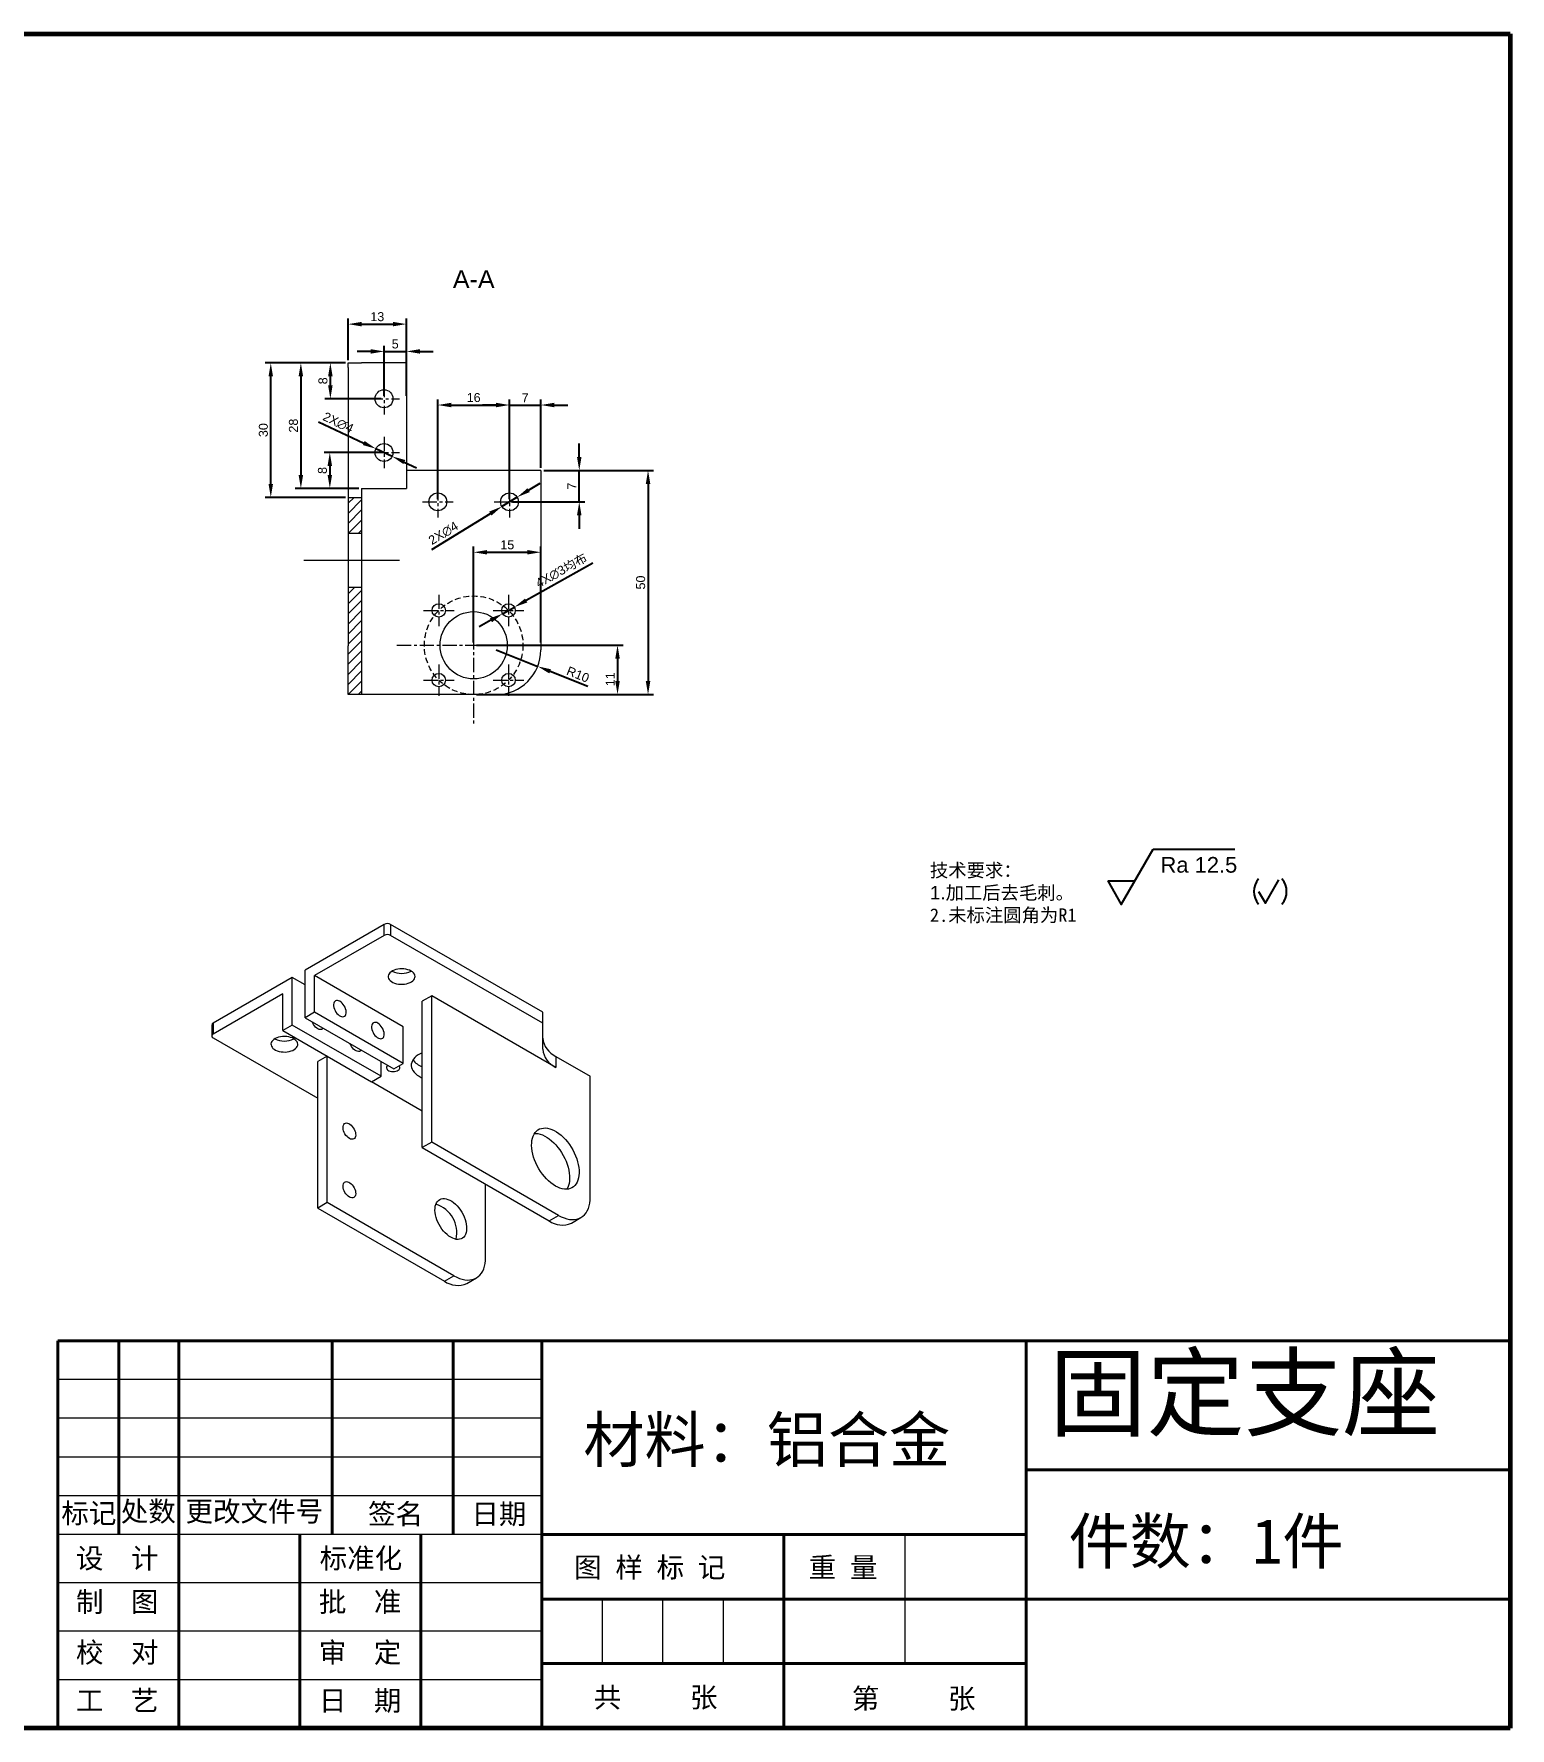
# Model space of a CAD drawing. Header units: millimetres. Extents: x 8228 to 14419, y 2533 to 3289.
# Drawn here: x 11485.3 to 11814.7, y 2700.9 to 3078.9 of the extents above; entities that cross this region are included whole.
import ezdxf

# ---------------------------------------------------------------- set-up
doc = ezdxf.new("R2010")
doc.units = ezdxf.units.MM
doc.linetypes.add('CENTER', pattern=[50.8, 31.75, -6.35, 6.35, -6.35])
doc.linetypes.add('DASHED', pattern=[19.05, 12.7, -6.35])
for name, color, linetype, lineweight in [('AM_5', 3, 'Continuous', 25), ('中心线', 1, 'CENTER', 5), ('标注', 3, 'Continuous', 5), ('粗实线', 7, 'Continuous', 40), ('线框', 7, 'Continuous', 60), ('细实线', 5, 'Continuous', 5), ('虚线', 6, 'DASHED', 5)]:
    doc.layers.add(name, color=color, linetype=linetype, lineweight=lineweight)
doc.styles.get("Standard").update_dxf_attribs({"font": 'arial.ttf'})
doc.styles.add('样式 2', font='arial.ttf', dxfattribs={"height": 2})
doc.dimstyles.new('样式0-2', dxfattribs={"dimtxt": 2, "dimasz": 3, "dimexe": 1.25, "dimexo": 0.625, "dimtad": 1, "dimdsep": 46, "dimtxsty": 'Standard', "dimcen": 2.5, "dimazin": 0, "dimtfac": 1, "dimtmove": 0, "dimatfit": 3, "dimfxl": 1, "dimarcsym": 0})

# ---------------------------------------------------------------- blocks, each defined once
blk = doc.blocks.new('*D104')
at = {"layer": 'Defpoints', "color": 0, "ltscale": 0.1, "transparency": 16777216}
for p in [(11598.42, 2981.48), (11588.42, 2931.48), (11622.33, 2931.48)]:
    blk.add_point(p, dxfattribs=at)
at = {"layer": '标注', "color": 0, "lineweight": -2, "ltscale": 0.1, "transparency": 16777216}
for p, q in [((11599.05, 2981.48), (11623.58, 2981.48)), ((11622.33, 2978.48), (11622.33, 2934.48)), ((11589.05, 2931.48), (11623.58, 2931.48))]:
    blk.add_line(p, q, dxfattribs=at)
at = {"layer": '标注', "color": 0, "ltscale": 0.1, "transparency": 16777216}
for points in [[(11621.83, 2978.48), (11622.83, 2978.48), (11622.33, 2981.48)], [(11621.83, 2934.48), (11622.83, 2934.48), (11622.33, 2931.48)]]:
    blk.add_solid(points, dxfattribs=at)
at = {"layer": '标注', "color": 0, "ltscale": 0.1, "transparency": 16777216, "insert": (11620.69, 2956.48), "char_height": 2, "attachment_point": 5, "rotation": 90}
blk.add_mtext('50', dxfattribs=at)
blk = doc.blocks.new('*D105')
at = {"layer": 'Defpoints', "color": 0, "ltscale": 0.1, "transparency": 16777216}
for p in [(11588.42, 2941.48), (11597.71, 2937.77)]:
    blk.add_point(p, dxfattribs=at)
at = {"layer": '标注', "color": 0, "lineweight": -2, "ltscale": 0.1, "transparency": 16777216}
for p, q in [((11588.42, 2941.48), (11597.71, 2937.77)), ((11608.87, 2933.31), (11600.49, 2936.66))]:
    blk.add_line(p, q, dxfattribs=at)
at = {"layer": '标注', "color": 0, "ltscale": 0.1, "transparency": 16777216}
blk.add_solid([(11600.68, 2937.12), (11600.31, 2936.19), (11597.71, 2937.77)], dxfattribs=at)
at = {"layer": '标注', "color": 0, "ltscale": 0.1, "transparency": 16777216, "insert": (11606.69, 2935.96), "char_height": 2, "attachment_point": 5, "rotation": 338.2387}
blk.add_mtext('R10', dxfattribs=at)
blk = doc.blocks.new('*D106')
at = {"layer": 'Defpoints', "color": 0, "ltscale": 0.1, "transparency": 16777216}
for p in [(11583.42, 2942.48), (11583.42, 2931.48), (11615.52, 2931.48)]:
    blk.add_point(p, dxfattribs=at)
at = {"layer": '标注', "color": 0, "lineweight": -2, "ltscale": 0.1, "transparency": 16777216}
for p, q in [((11584.05, 2942.48), (11616.77, 2942.48)), ((11615.52, 2939.48), (11615.52, 2934.48)), ((11584.05, 2931.48), (11616.77, 2931.48))]:
    blk.add_line(p, q, dxfattribs=at)
at = {"layer": '标注', "color": 0, "ltscale": 0.1, "transparency": 16777216}
for points in [[(11615.02, 2939.48), (11616.02, 2939.48), (11615.52, 2942.48)], [(11615.02, 2934.48), (11616.02, 2934.48), (11615.52, 2931.48)]]:
    blk.add_solid(points, dxfattribs=at)
at = {"layer": '标注', "color": 0, "ltscale": 0.1, "transparency": 16777216, "insert": (11613.89, 2934.9), "char_height": 2, "attachment_point": 5, "rotation": 90}
blk.add_mtext('11', dxfattribs=at)
blk = doc.blocks.new('*D107')
at = {"layer": 'Defpoints', "color": 0, "ltscale": 0.1, "transparency": 16777216}
for p in [(11598.42, 2963.23), (11583.42, 2942.48), (11598.42, 2942.48)]:
    blk.add_point(p, dxfattribs=at)
at = {"layer": '标注', "color": 0, "lineweight": -2, "ltscale": 0.1, "transparency": 16777216}
for p, q in [((11583.42, 2943.1), (11583.42, 2964.48)), ((11598.42, 2943.1), (11598.42, 2964.48)), ((11586.42, 2963.23), (11595.42, 2963.23))]:
    blk.add_line(p, q, dxfattribs=at)
at = {"layer": '标注', "color": 0, "ltscale": 0.1, "transparency": 16777216}
for points in [[(11586.42, 2963.73), (11586.42, 2962.73), (11583.42, 2963.23)], [(11595.42, 2963.73), (11595.42, 2962.73), (11598.42, 2963.23)]]:
    blk.add_solid(points, dxfattribs=at)
at = {"layer": '标注', "color": 0, "ltscale": 0.1, "transparency": 16777216, "insert": (11590.92, 2964.88), "char_height": 2, "attachment_point": 5}
blk.add_mtext('15', dxfattribs=at)
blk = doc.blocks.new('*D113')
at = {"layer": 'Defpoints', "color": 0, "ltscale": 0.1, "transparency": 16777216}
for p in [(11593.13, 2975.52), (11589.71, 2973.43)]:
    blk.add_point(p, dxfattribs=at)
at = {"layer": '标注', "color": 0, "lineweight": -2, "ltscale": 0.1, "transparency": 16777216}
for p, q in [((11595.69, 2977.08), (11598.25, 2978.65)), ((11593.13, 2975.52), (11589.71, 2973.43)), ((11574.08, 2963.88), (11587.15, 2971.87))]:
    blk.add_line(p, q, dxfattribs=at)
at = {"layer": '标注', "color": 0, "ltscale": 0.1, "transparency": 16777216}
for points in [[(11595.43, 2977.51), (11595.95, 2976.66), (11593.13, 2975.52)], [(11586.89, 2972.3), (11587.41, 2971.44), (11589.71, 2973.43)]]:
    blk.add_solid(points, dxfattribs=at)
at = {"layer": '标注', "color": 0, "ltscale": 0.1, "transparency": 16777216, "insert": (11576.68, 2967.46), "char_height": 2, "attachment_point": 5, "rotation": 31.429}
blk.add_mtext('2X∅4', dxfattribs=at)
blk = doc.blocks.new('*D111')
at = {"layer": 'Defpoints', "color": 0, "ltscale": 0.1, "transparency": 16777216}
for p in [(11598.42, 2981.48), (11606.98, 2981.48), (11591.42, 2974.48)]:
    blk.add_point(p, dxfattribs=at)
at = {"layer": '标注', "color": 0, "lineweight": -2, "ltscale": 0.1, "transparency": 16777216}
for p, q in [((11606.98, 2984.48), (11606.98, 2987.48)), ((11599.05, 2981.48), (11608.23, 2981.48)), ((11606.98, 2974.48), (11606.98, 2981.48)), ((11592.05, 2974.48), (11608.23, 2974.48)), ((11606.98, 2971.48), (11606.98, 2968.48))]:
    blk.add_line(p, q, dxfattribs=at)
at = {"layer": '标注', "color": 0, "ltscale": 0.1, "transparency": 16777216}
for points in [[(11606.48, 2984.48), (11607.48, 2984.48), (11606.98, 2981.48)], [(11606.48, 2971.48), (11607.48, 2971.48), (11606.98, 2974.48)]]:
    blk.add_solid(points, dxfattribs=at)
at = {"layer": '标注', "color": 0, "ltscale": 0.1, "transparency": 16777216, "insert": (11605.35, 2977.98), "char_height": 2, "attachment_point": 5, "rotation": 90}
blk.add_mtext('7', dxfattribs=at)
blk = doc.blocks.new('*D112')
at = {"layer": 'Defpoints', "color": 0, "ltscale": 0.1, "transparency": 16777216}
for p in [(11598.42, 2996.08), (11598.42, 2981.48), (11591.42, 2974.48)]:
    blk.add_point(p, dxfattribs=at)
at = {"layer": '标注', "color": 0, "lineweight": -2, "ltscale": 0.1, "transparency": 16777216}
for p, q in [((11588.42, 2996.08), (11585.42, 2996.08)), ((11591.42, 2975.1), (11591.42, 2997.33)), ((11591.42, 2996.08), (11598.42, 2996.08)), ((11598.42, 2982.1), (11598.42, 2997.33)), ((11601.42, 2996.08), (11604.42, 2996.08))]:
    blk.add_line(p, q, dxfattribs=at)
at = {"layer": '标注', "color": 0, "ltscale": 0.1, "transparency": 16777216}
for points in [[(11588.42, 2996.58), (11588.42, 2995.58), (11591.42, 2996.08)], [(11601.42, 2996.58), (11601.42, 2995.58), (11598.42, 2996.08)]]:
    blk.add_solid(points, dxfattribs=at)
at = {"layer": '标注', "color": 0, "ltscale": 0.1, "transparency": 16777216, "insert": (11594.92, 2997.71), "char_height": 2, "attachment_point": 5}
blk.add_mtext('7', dxfattribs=at)
blk = doc.blocks.new('*D110')
at = {"layer": 'Defpoints', "color": 0, "ltscale": 0.1, "transparency": 16777216}
for p in [(11591.42, 2996.08), (11575.42, 2974.48), (11591.42, 2974.48)]:
    blk.add_point(p, dxfattribs=at)
at = {"layer": '标注', "color": 0, "lineweight": -2, "ltscale": 0.1, "transparency": 16777216}
for p, q in [((11575.42, 2975.1), (11575.42, 2997.33)), ((11578.42, 2996.08), (11588.42, 2996.08)), ((11591.42, 2975.1), (11591.42, 2997.33))]:
    blk.add_line(p, q, dxfattribs=at)
at = {"layer": '标注', "color": 0, "ltscale": 0.1, "transparency": 16777216}
for points in [[(11578.42, 2996.58), (11578.42, 2995.58), (11575.42, 2996.08)], [(11588.42, 2996.58), (11588.42, 2995.58), (11591.42, 2996.08)]]:
    blk.add_solid(points, dxfattribs=at)
at = {"layer": '标注', "color": 0, "ltscale": 0.1, "transparency": 16777216, "insert": (11583.42, 2997.73), "char_height": 2, "attachment_point": 5}
blk.add_mtext('16', dxfattribs=at)
blk = doc.blocks.new('*D114')
at = {"layer": 'Defpoints', "color": 0, "ltscale": 0.1, "transparency": 16777216}
for p in [(11568.42, 3014.13), (11555.42, 3005.48), (11568.42, 3005.48)]:
    blk.add_point(p, dxfattribs=at)
at = {"layer": '标注', "color": 0, "lineweight": -2, "ltscale": 0.1, "transparency": 16777216}
for p, q in [((11555.42, 3006.1), (11555.42, 3015.38)), ((11558.42, 3014.13), (11565.42, 3014.13)), ((11568.42, 3006.1), (11568.42, 3015.38))]:
    blk.add_line(p, q, dxfattribs=at)
at = {"layer": '标注', "color": 0, "ltscale": 0.1, "transparency": 16777216}
for points in [[(11558.42, 3014.63), (11558.42, 3013.63), (11555.42, 3014.13)], [(11565.42, 3014.63), (11565.42, 3013.63), (11568.42, 3014.13)]]:
    blk.add_solid(points, dxfattribs=at)
at = {"layer": '标注', "color": 0, "ltscale": 0.1, "transparency": 16777216, "insert": (11561.92, 3015.78), "char_height": 2, "attachment_point": 5}
blk.add_mtext('13', dxfattribs=at)
blk = doc.blocks.new('*D116')
at = {"layer": 'Defpoints', "color": 0, "ltscale": 0.1, "transparency": 16777216}
for p in [(11551.45, 3005.48), (11555.42, 3005.48), (11563.42, 2997.48)]:
    blk.add_point(p, dxfattribs=at)
at = {"layer": '标注', "color": 0, "lineweight": -2, "ltscale": 0.1, "transparency": 16777216}
for p, q in [((11554.8, 3005.48), (11550.2, 3005.48)), ((11551.45, 3000.48), (11551.45, 3002.48)), ((11562.8, 2997.48), (11550.2, 2997.48))]:
    blk.add_line(p, q, dxfattribs=at)
at = {"layer": '标注', "color": 0, "ltscale": 0.1, "transparency": 16777216}
for points in [[(11550.95, 3002.48), (11551.95, 3002.48), (11551.45, 3005.48)], [(11550.95, 3000.48), (11551.95, 3000.48), (11551.45, 2997.48)]]:
    blk.add_solid(points, dxfattribs=at)
at = {"layer": '标注', "color": 0, "ltscale": 0.1, "transparency": 16777216, "insert": (11549.8, 3001.48), "char_height": 2, "attachment_point": 5, "rotation": 90}
blk.add_mtext('8', dxfattribs=at)
blk = doc.blocks.new('*D117')
at = {"layer": 'Defpoints', "color": 0, "ltscale": 0.1, "transparency": 16777216}
for p in [(11568.42, 3008.04), (11563.42, 2997.48), (11568.42, 2997.48)]:
    blk.add_point(p, dxfattribs=at)
at = {"layer": '标注', "color": 0, "lineweight": -2, "ltscale": 0.1, "transparency": 16777216}
for p, q in [((11563.42, 2998.1), (11563.42, 3009.29)), ((11568.42, 2998.1), (11568.42, 3009.29)), ((11560.42, 3008.04), (11557.42, 3008.04)), ((11563.42, 3008.04), (11568.42, 3008.04)), ((11571.42, 3008.04), (11574.42, 3008.04))]:
    blk.add_line(p, q, dxfattribs=at)
at = {"layer": '标注', "color": 0, "ltscale": 0.1, "transparency": 16777216}
for points in [[(11560.42, 3008.54), (11560.42, 3007.54), (11563.42, 3008.04)], [(11571.42, 3008.54), (11571.42, 3007.54), (11568.42, 3008.04)]]:
    blk.add_solid(points, dxfattribs=at)
at = {"layer": '标注', "color": 0, "ltscale": 0.1, "transparency": 16777216, "insert": (11565.92, 3009.69), "char_height": 2, "attachment_point": 5}
blk.add_mtext('5', dxfattribs=at)
blk = doc.blocks.new('*D118')
at = {"layer": 'Defpoints', "color": 0, "ltscale": 0.1, "transparency": 16777216}
for p in [(11563.42, 2985.48), (11551.33, 2977.48), (11555.42, 2977.48)]:
    blk.add_point(p, dxfattribs=at)
at = {"layer": '标注', "color": 0, "lineweight": -2, "ltscale": 0.1, "transparency": 16777216}
for p, q in [((11562.8, 2985.48), (11550.08, 2985.48)), ((11551.33, 2982.48), (11551.33, 2980.48)), ((11554.8, 2977.48), (11550.08, 2977.48))]:
    blk.add_line(p, q, dxfattribs=at)
at = {"layer": '标注', "color": 0, "ltscale": 0.1, "transparency": 16777216}
for points in [[(11550.83, 2982.48), (11551.83, 2982.48), (11551.33, 2985.48)], [(11550.83, 2980.48), (11551.83, 2980.48), (11551.33, 2977.48)]]:
    blk.add_solid(points, dxfattribs=at)
at = {"layer": '标注', "color": 0, "ltscale": 0.1, "transparency": 16777216, "insert": (11549.69, 2981.48), "char_height": 2, "attachment_point": 5, "rotation": 90}
blk.add_mtext('8', dxfattribs=at)
blk = doc.blocks.new('*D119')
at = {"layer": 'Defpoints', "color": 0, "ltscale": 0.1, "transparency": 16777216}
for p in [(11561.61, 2986.33), (11565.23, 2984.63)]:
    blk.add_point(p, dxfattribs=at)
at = {"layer": '标注', "color": 0, "lineweight": -2, "ltscale": 0.1, "transparency": 16777216}
for p, q in [((11548.77, 2992.34), (11558.89, 2987.6)), ((11565.23, 2984.63), (11561.61, 2986.33)), ((11567.95, 2983.35), (11570.66, 2982.08))]:
    blk.add_line(p, q, dxfattribs=at)
at = {"layer": '标注', "color": 0, "ltscale": 0.1, "transparency": 16777216}
for points in [[(11559.11, 2988.05), (11558.68, 2987.15), (11561.61, 2986.33)], [(11568.16, 2983.81), (11567.74, 2982.9), (11565.23, 2984.63)]]:
    blk.add_solid(points, dxfattribs=at)
at = {"layer": '标注', "color": 0, "ltscale": 0.1, "transparency": 16777216, "insert": (11553.2, 2992.15), "char_height": 2, "attachment_point": 5, "rotation": 334.8811}
blk.add_mtext('2X∅4', dxfattribs=at)
blk = doc.blocks.new('*D120')
at = {"layer": 'Defpoints', "color": 0, "ltscale": 0.1, "transparency": 16777216}
for p in [(11538.16, 3005.48), (11555.42, 3005.48), (11555.42, 2975.48)]:
    blk.add_point(p, dxfattribs=at)
at = {"layer": '标注', "color": 0, "lineweight": -2, "ltscale": 0.1, "transparency": 16777216}
for p, q in [((11554.8, 3005.48), (11536.91, 3005.48)), ((11538.16, 2978.48), (11538.16, 3002.48)), ((11554.8, 2975.48), (11536.91, 2975.48))]:
    blk.add_line(p, q, dxfattribs=at)
at = {"layer": '标注', "color": 0, "ltscale": 0.1, "transparency": 16777216}
for points in [[(11537.66, 3002.48), (11538.66, 3002.48), (11538.16, 3005.48)], [(11537.66, 2978.48), (11538.66, 2978.48), (11538.16, 2975.48)]]:
    blk.add_solid(points, dxfattribs=at)
at = {"layer": '标注', "color": 0, "ltscale": 0.1, "transparency": 16777216, "insert": (11536.51, 2990.48), "char_height": 2, "attachment_point": 5, "rotation": 90}
blk.add_mtext('30', dxfattribs=at)
blk = doc.blocks.new('*D151')
at = {"layer": 'Defpoints', "color": 0, "transparency": 16777216}
for p in [(11589.89, 2949.52), (11592.51, 2950.99)]:
    blk.add_point(p, dxfattribs=at)
at = {"layer": '标注', "color": 0, "lineweight": -2, "transparency": 16777216}
for p, q in [((11610.01, 2960.82), (11595.12, 2952.46)), ((11589.89, 2949.52), (11592.51, 2950.99)), ((11587.27, 2948.05), (11584.66, 2946.58))]:
    blk.add_line(p, q, dxfattribs=at)
at = {"layer": '标注', "color": 0, "transparency": 16777216}
for points in [[(11594.88, 2952.89), (11595.37, 2952.02), (11592.51, 2950.99)], [(11587.03, 2948.49), (11587.52, 2947.62), (11589.89, 2949.52)]]:
    blk.add_solid(points, dxfattribs=at)
at = {"layer": '标注', "color": 0, "transparency": 16777216, "insert": (11603, 2959.1), "char_height": 2, "attachment_point": 5, "rotation": 29.3064}
blk.add_mtext('4X∅3{\\fSimSun|b0|i0|c134|p2;均布}', dxfattribs=at)
blk = doc.blocks.new('*D163')
at = {"layer": 'Defpoints', "color": 0, "transparency": 16777216}
for p in [(11555.42, 3005.48), (11544.87, 2977.48), (11558.39, 2977.48)]:
    blk.add_point(p, dxfattribs=at)
at = {"layer": '标注', "color": 0, "lineweight": -2, "transparency": 16777216}
for p, q in [((11554.8, 3005.48), (11543.62, 3005.48)), ((11544.87, 3002.48), (11544.87, 2980.48)), ((11557.77, 2977.48), (11543.62, 2977.48))]:
    blk.add_line(p, q, dxfattribs=at)
at = {"layer": '标注', "color": 0, "transparency": 16777216}
for points in [[(11544.37, 3002.48), (11545.37, 3002.48), (11544.87, 3005.48)], [(11544.37, 2980.48), (11545.37, 2980.48), (11544.87, 2977.48)]]:
    blk.add_solid(points, dxfattribs=at)
at = {"layer": '标注', "color": 0, "transparency": 16777216, "insert": (11543.22, 2991.48), "char_height": 2, "attachment_point": 5, "rotation": 90}
blk.add_mtext('28', dxfattribs=at)

msp = doc.modelspace()

# ---------------------------------------------------------------- hatches: boundary and pattern name
at = {"layer": '中心线'}
h = msp.add_hatch(dxfattribs=at)
h.set_pattern_fill('ANSI31', color=256, scale=0.5)
h.set_pattern_definition([(45, (-1140.4198, 100.4713), (-1.12253202, 1.12253202), [])])
h.paths.add_polyline_path([(11558.421, 2975.477), (11555.421, 2975.477), (11555.421, 2967.473), (11558.421, 2967.473)])
h.paths.add_polyline_path([(11558.421, 2955.473), (11555.421, 2955.473), (11555.421, 2942.335), (11555.421, 2931.477), (11558.421, 2931.477)])

# ---------------------------------------------------------------- linework, layer by layer
at = {"linetype": 'Continuous', "lineweight": 15}
for p, q in [((11555.421, 3005.477), (11558.421, 3005.477)), ((11555.421, 3004.477), (11555.421, 3005.477)), ((11568.421, 3005.477), (11558.421, 3005.477)), ((11568.421, 3005.477), (11568.421, 2977.477)), ((11555.421, 3004.477), (11555.421, 2942.335)), ((11598.421, 2981.477), (11568.421, 2981.477)), ((11598.421, 2981.477), (11598.421, 2941.477)), ((11555.421, 2975.477), (11558.421, 2975.477)), ((11558.421, 2977.477), (11558.421, 2931.477)), ((11558.421, 2977.477), (11568.421, 2977.477)), ((11555.421, 2967.473), (11558.421, 2967.473)), ((11555.421, 2955.473), (11558.421, 2955.473)), ((11555.421, 2931.477), (11555.421, 2942.335)), ((11588.421, 2931.477), (11555.421, 2931.477)), ((11563.471, 2880.199), (11545.794, 2869.994)), ((11563.471, 2877.749), (11547.915, 2868.769)), ((11563.471, 2877.749), (11563.471, 2880.199)), ((11564.885, 2880.199), (11564.885, 2877.749)), ((11598.827, 2860.605), (11564.885, 2880.199)), ((11598.827, 2858.155), (11564.885, 2877.749)), ((11545.794, 2859.379), (11545.794, 2869.994)), ((11542.965, 2868.361), (11525.287, 2858.156)), ((11542.965, 2857.746), (11542.965, 2868.361)), ((11545.794, 2866.728), (11542.965, 2868.361)), ((11547.915, 2860.603), (11547.915, 2868.769)), ((11567.714, 2857.339), (11547.915, 2868.769)), ((11540.844, 2864.687), (11525.287, 2855.706)), ((11540.844, 2856.521), (11540.844, 2864.687)), ((11574.078, 2864.278), (11571.956, 2863.054)), ((11571.956, 2830.392), (11571.956, 2863.054)), ((11574.078, 2831.617), (11574.078, 2864.278)), ((11601.755, 2848.3), (11574.078, 2864.278)), ((11524.995, 2857.748), (11524.995, 2855.298)), ((11525.287, 2858.156), (11525.287, 2855.706)), ((11542.965, 2857.746), (11540.844, 2856.521)), ((11562.764, 2846.316), (11542.965, 2857.746)), ((11547.915, 2860.603), (11545.794, 2859.379)), ((11545.794, 2859.379), (11565.592, 2847.949)), ((11567.714, 2849.174), (11547.915, 2860.603)), ((11598.827, 2858.155), (11598.827, 2860.605)), ((11598.827, 2852.382), (11598.827, 2858.155)), ((11525.287, 2854.89), (11548.622, 2841.419)), ((11540.844, 2856.521), (11560.643, 2845.091)), ((11567.714, 2849.174), (11567.714, 2857.339)), ((11550.742, 2850.807), (11548.622, 2849.583)), ((11550.743, 2818.146), (11550.743, 2850.806)), ((11601.755, 2850.75), (11601.755, 2848.3)), ((11601.755, 2850.75), (11609.433, 2846.318)), ((11548.622, 2816.921), (11548.622, 2849.583)), ((11562.764, 2846.316), (11562.764, 2849.582)), ((11565.592, 2847.949), (11567.714, 2849.174)), ((11560.643, 2845.091), (11562.764, 2846.316)), ((11571.956, 2838.562), (11560.644, 2845.092)), ((11609.433, 2819.372), (11609.433, 2846.318)), ((11574.078, 2831.617), (11571.956, 2830.392)), ((11602.362, 2815.289), (11574.078, 2831.617)), ((11571.956, 2830.392), (11600.241, 2814.064)), ((11586.099, 2805.901), (11586.099, 2822.228)), ((11550.743, 2818.146), (11548.622, 2816.921)), ((11548.622, 2816.921), (11576.906, 2800.593)), ((11579.028, 2801.818), (11550.743, 2818.146)), ((11600.241, 2814.064), (11602.362, 2815.289)), ((11605.24, 2813.569), (11607.362, 2814.794)), ((11576.906, 2800.593), (11579.028, 2801.818)), ((11581.906, 2800.098), (11584.027, 2801.323))]:
    msp.add_line(p, q, dxfattribs=at)
at = {"linetype": 'Continuous', "lineweight": 15, "flags": 128}
for points in [[(11569.482, 2869.789), (11569.133, 2869.962), (11568.743, 2870.102), (11568.32, 2870.205), (11567.875, 2870.271), (11567.418, 2870.296), (11566.959, 2870.281), (11566.51, 2870.225), (11566.081, 2870.131), (11565.682, 2870), (11565.322, 2869.835), (11565.01, 2869.641), (11564.753, 2869.421), (11564.557, 2869.181), (11564.427, 2868.927), (11564.365, 2868.664), (11564.374, 2868.399), (11564.453, 2868.138), (11564.6, 2867.886), (11564.811, 2867.651), (11565.083, 2867.437), (11565.408, 2867.25), (11565.778, 2867.093), (11566.186, 2866.971), (11566.621, 2866.886), (11567.073, 2866.841), (11567.533, 2866.836), (11567.988, 2866.871), (11568.428, 2866.946), (11568.844, 2867.059), (11569.224, 2867.208), (11569.561, 2867.388), (11569.847, 2867.595), (11570.074, 2867.826), (11570.237, 2868.074), (11570.333, 2868.333), (11570.36, 2868.598), (11570.316, 2868.862), (11570.203, 2869.119), (11570.023, 2869.363), (11569.781, 2869.588), (11569.482, 2869.789)], [(11553.572, 2863.053), (11553.304, 2863.178), (11553.046, 2863.24), (11552.807, 2863.236), (11552.596, 2863.166), (11552.42, 2863.033), (11552.285, 2862.841), (11552.197, 2862.599), (11552.159, 2862.313), (11552.172, 2861.996), (11552.235, 2861.658), (11552.347, 2861.311), (11552.503, 2860.968), (11552.697, 2860.641), (11552.924, 2860.343), (11553.173, 2860.083), (11553.437, 2859.872), (11553.706, 2859.717), (11553.97, 2859.623), (11554.22, 2859.595), (11554.446, 2859.632), (11554.64, 2859.734), (11554.796, 2859.897), (11554.908, 2860.115), (11554.972, 2860.38), (11554.984, 2860.683), (11554.946, 2861.012), (11554.858, 2861.356), (11554.724, 2861.703), (11554.548, 2862.039), (11554.336, 2862.353), (11554.097, 2862.633), (11553.839, 2862.869), (11553.572, 2863.053)], [(11549.846, 2857.039), (11549.812, 2856.993), (11549.645, 2856.845), (11549.442, 2856.759), (11549.209, 2856.738), (11548.955, 2856.783), (11548.689, 2856.893), (11548.421, 2857.063), (11548.159, 2857.287), (11547.915, 2857.557), (11547.696, 2857.863), (11547.51, 2858.195), (11547.397, 2858.453)], [(11562.057, 2858.155), (11561.789, 2858.28), (11561.531, 2858.341), (11561.292, 2858.337), (11561.081, 2858.267), (11560.905, 2858.134), (11560.771, 2857.943), (11560.683, 2857.7), (11560.644, 2857.415), (11560.657, 2857.098), (11560.721, 2856.759), (11560.832, 2856.412), (11560.988, 2856.069), (11561.183, 2855.743), (11561.409, 2855.444), (11561.659, 2855.185), (11561.923, 2854.974), (11562.191, 2854.819), (11562.455, 2854.725), (11562.705, 2854.696), (11562.931, 2854.733), (11563.126, 2854.835), (11563.282, 2854.998), (11563.393, 2855.216), (11563.457, 2855.481), (11563.47, 2855.784), (11563.431, 2856.113), (11563.343, 2856.458), (11563.209, 2856.804), (11563.033, 2857.14), (11562.822, 2857.454), (11562.583, 2857.735), (11562.325, 2857.971), (11562.057, 2858.155)], [(11543.319, 2854.686), (11542.97, 2854.858), (11542.58, 2854.998), (11542.157, 2855.102), (11541.712, 2855.167), (11541.255, 2855.193), (11540.796, 2855.177), (11540.347, 2855.122), (11539.918, 2855.027), (11539.519, 2854.896), (11539.159, 2854.732), (11538.847, 2854.537), (11538.59, 2854.317), (11538.394, 2854.078), (11538.264, 2853.823), (11538.202, 2853.56), (11538.211, 2853.295), (11538.29, 2853.034), (11538.437, 2852.783), (11538.648, 2852.548), (11538.92, 2852.334), (11539.245, 2852.146), (11539.615, 2851.99), (11540.023, 2851.867), (11540.458, 2851.783), (11540.91, 2851.737), (11541.37, 2851.732), (11541.825, 2851.767), (11542.265, 2851.843), (11542.681, 2851.956), (11543.061, 2852.104), (11543.398, 2852.284), (11543.684, 2852.492), (11543.911, 2852.722), (11544.074, 2852.97), (11544.17, 2853.229), (11544.197, 2853.494), (11544.153, 2853.758), (11544.04, 2854.015), (11543.86, 2854.259), (11543.618, 2854.484), (11543.319, 2854.686)], [(11558.332, 2852.14), (11558.297, 2852.095), (11558.131, 2851.947), (11557.928, 2851.861), (11557.695, 2851.84), (11557.441, 2851.885), (11557.175, 2851.994), (11556.906, 2852.164), (11556.645, 2852.388), (11556.4, 2852.658), (11556.181, 2852.965), (11555.996, 2853.297), (11555.883, 2853.554)], [(11571.956, 2851.565), (11571.485, 2851.345), (11571.026, 2851.08), (11570.619, 2850.787), (11570.269, 2850.471), (11569.98, 2850.135), (11569.756, 2849.783), (11569.599, 2849.419), (11569.512, 2849.048), (11569.494, 2848.673), (11569.547, 2848.299), (11569.669, 2847.931), (11569.86, 2847.572), (11570.117, 2847.228), (11570.437, 2846.901), (11570.816, 2846.597), (11571.249, 2846.317), (11571.733, 2846.067), (11571.956, 2845.968)], [(11564.249, 2848.725), (11564.094, 2848.566), (11563.999, 2848.387), (11563.973, 2848.2), (11564.017, 2848.015), (11564.128, 2847.839), (11564.303, 2847.681), (11564.533, 2847.549), (11564.806, 2847.448), (11565.11, 2847.383), (11565.432, 2847.358), (11565.755, 2847.373), (11566.065, 2847.428), (11566.347, 2847.52), (11566.589, 2847.645), (11566.778, 2847.798), (11566.906, 2847.97), (11566.967, 2848.153), (11566.959, 2848.341), (11566.88, 2848.522), (11566.788, 2848.639)], [(11555.693, 2832.436), (11555.425, 2832.62), (11555.167, 2832.856), (11554.928, 2833.137), (11554.717, 2833.451), (11554.541, 2833.787), (11554.407, 2834.133), (11554.319, 2834.477), (11554.28, 2834.807), (11554.293, 2835.11), (11554.357, 2835.375), (11554.468, 2835.593), (11554.624, 2835.755), (11554.819, 2835.857), (11555.045, 2835.895), (11555.295, 2835.866), (11555.559, 2835.772), (11555.827, 2835.617), (11556.091, 2835.406), (11556.341, 2835.146), (11556.567, 2834.848), (11556.762, 2834.521), (11556.918, 2834.179), (11557.029, 2833.832), (11557.093, 2833.493), (11557.106, 2833.176), (11557.067, 2832.891), (11556.979, 2832.648), (11556.845, 2832.457), (11556.669, 2832.324), (11556.458, 2832.254), (11556.219, 2832.25), (11555.961, 2832.311), (11555.693, 2832.436)], [(11601.655, 2821.821), (11601.143, 2822.145), (11600.636, 2822.523), (11600.138, 2822.952), (11599.655, 2823.427), (11599.19, 2823.945), (11598.749, 2824.5), (11598.334, 2825.087), (11597.951, 2825.701), (11597.602, 2826.336), (11597.29, 2826.986), (11597.02, 2827.644), (11596.793, 2828.306), (11596.611, 2828.964), (11596.477, 2829.613), (11596.39, 2830.246), (11596.353, 2830.858), (11596.366, 2831.442), (11596.427, 2831.994), (11596.538, 2832.508), (11596.696, 2832.979), (11596.901, 2833.403), (11597.15, 2833.777), (11597.441, 2834.096), (11597.772, 2834.357), (11598.138, 2834.559), (11598.538, 2834.699), (11598.966, 2834.776), (11599.42, 2834.789), (11599.895, 2834.738), (11600.386, 2834.624), (11600.889, 2834.447), (11601.399, 2834.21), (11601.911, 2833.914), (11602.421, 2833.562), (11602.924, 2833.158), (11603.415, 2832.706), (11603.89, 2832.209), (11604.344, 2831.672), (11604.772, 2831.1), (11605.172, 2830.499), (11605.538, 2829.874), (11605.869, 2829.231), (11606.16, 2828.576), (11606.409, 2827.915), (11606.614, 2827.254), (11606.772, 2826.6), (11606.883, 2825.958), (11606.944, 2825.335), (11606.957, 2824.736), (11606.92, 2824.168), (11606.833, 2823.634), (11606.699, 2823.141), (11606.517, 2822.692), (11606.29, 2822.293), (11606.019, 2821.946), (11605.708, 2821.656), (11605.359, 2821.424), (11604.976, 2821.253), (11604.561, 2821.145), (11604.12, 2821.1), (11603.655, 2821.118), (11603.171, 2821.201), (11602.674, 2821.347), (11602.167, 2821.554), (11601.655, 2821.821)], [(11596.998, 2833.563), (11597.299, 2833.564), (11597.773, 2833.513), (11598.264, 2833.399), (11598.767, 2833.222), (11599.277, 2832.985), (11599.79, 2832.689), (11600.3, 2832.338), (11600.803, 2831.934), (11601.294, 2831.481), (11601.768, 2830.984), (11602.222, 2830.447), (11602.651, 2829.875), (11603.05, 2829.274), (11603.417, 2828.649), (11603.748, 2828.006), (11604.039, 2827.351), (11604.288, 2826.69), (11604.492, 2826.029), (11604.651, 2825.375), (11604.761, 2824.734), (11604.823, 2824.11), (11604.835, 2823.512), (11604.798, 2822.943), (11604.712, 2822.409), (11604.577, 2821.916), (11604.396, 2821.468), (11604.191, 2821.102)], [(11555.693, 2819.371), (11555.425, 2819.555), (11555.167, 2819.792), (11554.928, 2820.072), (11554.717, 2820.386), (11554.541, 2820.722), (11554.407, 2821.069), (11554.319, 2821.413), (11554.28, 2821.742), (11554.293, 2822.045), (11554.357, 2822.31), (11554.468, 2822.528), (11554.624, 2822.691), (11554.819, 2822.793), (11555.045, 2822.83), (11555.295, 2822.801), (11555.559, 2822.708), (11555.827, 2822.552), (11556.091, 2822.341), (11556.341, 2822.082), (11556.567, 2821.783), (11556.762, 2821.457), (11556.918, 2821.114), (11557.029, 2820.767), (11557.093, 2820.429), (11557.106, 2820.111), (11557.067, 2819.826), (11556.979, 2819.583), (11556.845, 2819.392), (11556.669, 2819.259), (11556.458, 2819.189), (11556.219, 2819.185), (11555.961, 2819.246), (11555.693, 2819.371)], [(11578.32, 2810.391), (11577.902, 2810.662), (11577.49, 2810.985), (11577.089, 2811.358), (11576.706, 2811.774), (11576.345, 2812.228), (11576.012, 2812.714), (11575.712, 2813.224), (11575.448, 2813.752), (11575.224, 2814.29), (11575.044, 2814.831), (11574.91, 2815.367), (11574.824, 2815.89), (11574.786, 2816.393), (11574.799, 2816.87), (11574.861, 2817.312), (11574.971, 2817.715), (11575.129, 2818.073), (11575.331, 2818.38), (11575.575, 2818.632), (11575.858, 2818.825), (11576.175, 2818.958), (11576.522, 2819.027), (11576.895, 2819.033), (11577.288, 2818.975), (11577.695, 2818.854), (11578.111, 2818.671), (11578.53, 2818.429), (11578.946, 2818.131), (11579.353, 2817.783), (11579.746, 2817.388), (11580.118, 2816.952), (11580.466, 2816.481), (11580.783, 2815.982), (11581.066, 2815.462), (11581.31, 2814.928), (11581.512, 2814.387), (11581.67, 2813.848), (11581.78, 2813.318), (11581.842, 2812.804), (11581.854, 2812.313), (11581.817, 2811.853), (11581.731, 2811.429), (11581.597, 2811.048), (11581.417, 2810.716), (11581.193, 2810.436), (11580.929, 2810.212), (11580.628, 2810.049), (11580.296, 2809.948), (11579.935, 2809.91), (11579.551, 2809.936), (11579.151, 2810.026), (11578.739, 2810.179), (11578.32, 2810.391)], [(11602.362, 2815.289), (11602.978, 2814.964), (11603.59, 2814.704), (11604.192, 2814.51), (11604.78, 2814.385), (11605.35, 2814.328), (11605.898, 2814.342), (11606.418, 2814.424), (11606.907, 2814.575), (11607.362, 2814.794), (11607.779, 2815.078), (11608.154, 2815.427), (11608.486, 2815.836), (11608.771, 2816.304), (11609.007, 2816.825), (11609.192, 2817.398), (11609.326, 2818.016), (11609.406, 2818.676), (11609.433, 2819.372)], [(11579.028, 2801.818), (11579.644, 2801.493), (11580.255, 2801.233), (11580.858, 2801.04), (11581.446, 2800.914), (11582.016, 2800.858), (11582.563, 2800.871), (11583.083, 2800.953), (11583.573, 2801.104), (11584.028, 2801.323), (11584.444, 2801.608), (11584.82, 2801.956), (11585.151, 2802.365), (11585.436, 2802.833), (11585.672, 2803.355), (11585.858, 2803.927), (11585.991, 2804.545), (11586.072, 2805.205), (11586.099, 2805.901)]]:
    msp.add_lwpolyline(points, dxfattribs=at)
at = {"linetype": 'Continuous', "lineweight": 15}
for centre, radius in [((11563.421, 2997.477), 2), ((11563.421, 2985.477), 2), ((11575.421, 2974.477), 2), ((11591.421, 2974.477), 2), ((11575.642, 2950.255), 1.5), ((11583.421, 2942.477), 7.5), ((11591.199, 2950.255), 1.5), ((11575.642, 2934.699), 1.5), ((11591.199, 2934.699), 1.5)]:
    msp.add_circle(centre, radius, dxfattribs=at)
for centre, radius, start, end in [((11588.421, 2941.477), 10, 270, 0), ((11564.178, 2878.834), 1.537, 62.60967, 117.39033), ((11564.178, 2876.384), 1.537, 62.60967, 117.39033), ((11567.36, 2873.849), 4.581, 242.41628, 297.58372), ((11525.495, 2857.698), 0.503, 114.37466, 174.3052), ((11525.442, 2855.298), 0.437, 110.78342, 249.21658), ((11541.197, 2858.746), 4.581, 242.41628, 297.58372), ((11603.87, 2855.359), 5.071, 185.96482, 245.35532), ((11603.807, 2852.864), 5.003, 185.52263, 245.79751), ((11573.591, 2852.732), 4.613, 216.44298, 249.25156), ((11572.923, 2811.359), 6.751, 347.87523, 72.11939), ((11603.175, 2818.2), 5.071, 234.65231, 294.03723), ((11579.84, 2804.73), 5.071, 234.65231, 294.03723)]:
    msp.add_arc(centre, radius, start, end, dxfattribs=at)
at = {"layer": 'AM_5'}
for points in [[(11724.879, 2889.92), (11727.91, 2884.67), (11735.026, 2896.994)], [(11735.026, 2896.994), (11753.205, 2896.994)], [(11724.879, 2889.92), (11730.941, 2889.92)], [(11758.533, 2887.545), (11760.049, 2884.92), (11763.08, 2890.17)]]:
    msp.add_lwpolyline(points, dxfattribs=at)
for centre, start, end in [((11761.742, 2887.545), 138.88791, 221.11209), ((11760.541, 2887.545), 318.88791, 41.11209)]:
    msp.add_arc(centre, 4.258, start, end, dxfattribs=at)
at = {"layer": '中心线', "ltscale": 0.1}
for p, q in [((11563.421, 3000.974), (11563.421, 2993.979)), ((11559.998, 2997.477), (11566.843, 2997.477)), ((11563.421, 2988.974), (11563.421, 2981.979)), ((11559.998, 2985.477), (11566.843, 2985.477)), ((11575.421, 2977.974), (11575.421, 2970.979)), ((11591.421, 2977.974), (11591.421, 2970.979)), ((11571.998, 2974.477), (11578.843, 2974.477)), ((11587.998, 2974.477), (11594.843, 2974.477)), ((11583.421, 2959.963), (11583.421, 2924.99)), ((11575.642, 2953.752), (11575.642, 2946.758)), ((11591.199, 2953.752), (11591.199, 2946.758)), ((11572.22, 2950.255), (11579.065, 2950.255)), ((11587.776, 2950.255), (11594.622, 2950.255)), ((11566.307, 2942.477), (11600.535, 2942.477)), ((11575.642, 2938.196), (11575.642, 2931.201)), ((11591.199, 2938.196), (11591.199, 2931.201)), ((11572.22, 2934.699), (11579.065, 2934.699)), ((11587.776, 2934.699), (11594.622, 2934.699))]:
    msp.add_line(p, q, dxfattribs=at)
at = {"layer": '中心线'}
msp.add_line((11545.559, 2961.473), (11566.885, 2961.473), dxfattribs=at)
at = {"layer": '粗实线', "ltscale": 0.1}
for p, q in [((11490.654, 2787.284), (11814.654, 2787.284)), ((11490.654, 2700.884), (11490.654, 2787.284)), ((11504.279, 2744.084), (11504.279, 2787.284)), ((11517.654, 2700.884), (11517.654, 2787.284)), ((11551.854, 2744.084), (11551.854, 2787.284)), ((11578.854, 2744.084), (11578.854, 2787.284)), ((11598.654, 2700.884), (11598.654, 2787.284)), ((11706.654, 2787.284), (11706.654, 2700.884)), ((11706.654, 2758.484), (11814.654, 2758.484)), ((11544.654, 2700.884), (11544.654, 2744.084)), ((11571.654, 2700.884), (11571.654, 2744.084)), ((11706.654, 2744.084), (11598.654, 2744.084)), ((11652.654, 2700.884), (11652.654, 2744.084)), ((11598.654, 2729.684), (11814.654, 2729.684)), ((11706.654, 2715.284), (11598.654, 2715.284))]:
    msp.add_line(p, q, dxfattribs=at)
at = {"layer": '线框', "ltscale": 0.1}
for p, q in [((11280.054, 3078.884), (11814.654, 3078.884)), ((11814.654, 3078.884), (11814.654, 2700.884)), ((11814.654, 2700.884), (11280.054, 2700.884))]:
    msp.add_line(p, q, dxfattribs=at)
at = {"layer": '细实线'}
for p, q in [((11598.654, 2778.644), (11490.654, 2778.644)), ((11598.654, 2770.004), (11490.654, 2770.004)), ((11598.654, 2761.364), (11490.654, 2761.364)), ((11598.654, 2752.724), (11490.654, 2752.724)), ((11598.654, 2744.084), (11490.654, 2744.084)), ((11679.654, 2715.284), (11679.654, 2744.084)), ((11598.654, 2733.284), (11490.654, 2733.284)), ((11612.154, 2715.284), (11612.154, 2729.684)), ((11625.654, 2715.284), (11625.654, 2729.684)), ((11639.154, 2715.284), (11639.154, 2729.684)), ((11598.654, 2722.484), (11490.654, 2722.484)), ((11598.654, 2711.684), (11490.654, 2711.684))]:
    msp.add_line(p, q, dxfattribs=at)
at = {"layer": '虚线', "ltscale": 0.1}
msp.add_circle((11583.421, 2942.477), 11, dxfattribs=at)

# ---------------------------------------------------------------- texts
at = {"layer": 'AM_5', "insert": (11736.66, 2895.244), "char_height": 3.5, "width": 18.09925, "attachment_point": 1}
msp.add_mtext('Ra 12.5', dxfattribs=at)
at = {"layer": '中心线', "attachment_point": 1, "style": '样式 2'}
for s, insert, char_height in [('{\\fSimSun|b0|i0|c134|p2;\\C2;固定支座}', (11711.742, 2783.7), 16), ('{\\fSimSun|b0|i0|c134|p2;\\C2;材料：铝合金}', (11607.896, 2770.226), 10), ('{\\fSimSun|b0|i0|c134|p2;\\C2;件数：1件}', (11716.143, 2747.587), 10)]:
    msp.add_mtext_dynamic_manual_height_columns(s, width=150.08792, gutter_width=10, heights=[0], dxfattribs=dict(at, insert=insert, char_height=char_height))
at = {"layer": '标注', "insert": (11685.214, 2893.779), "char_height": 3, "attachment_point": 1, "style": '样式 2'}
msp.add_mtext_dynamic_manual_height_columns('{\\fSimSun|b0|i0|c134|p2;\\C0;技术要求：\\fArial|b0|i0|c0|p34;\\P1.\\fSimSun|b0|i0|c134|p2;加工后去毛刺。\\P2.未标注圆角为R1}', width=65.6412, gutter_width=10, heights=[0], dxfattribs=at)
at = {"layer": '粗实线', "ltscale": 0.1, "insert": (11578.785, 3026.165), "char_height": 4, "attachment_point": 1, "style": '样式 2'}
msp.add_mtext_dynamic_manual_height_columns('A-A', width=10.20629, gutter_width=10, heights=[0], dxfattribs=at)
at = {"layer": '细实线', "char_height": 4.5, "attachment_point": 1}
for s, insert, width in [('{\\f宋体|b0|i0|c134|p2;处数}', (11504.699, 2751.493), 15.75), ('{\\f宋体|b0|i0|c134|p2;更改文件号}', (11519.132, 2751.493), 33.75), ('{\\f宋体|b0|i0|c134|p2;标记}', (11491.44, 2751.076), 15.75), ('{\\f宋体|b0|i0|c134|p2;签名}', (11559.849, 2750.925), 15.75), ('{\\f宋体|b0|i0|c134|p2;日期}', (11582.904, 2750.925), 15.75), ('{\\f宋体|b0|i0|c134|p2;设  计}', (11494.698, 2741.03), 36), ('{\\f宋体|b0|i0|c134|p2;标准化}', (11549.07, 2741.03), 36), ('{\\f宋体|b0|i0|c134|p2;图 样 标 记}', (11605.838, 2739), 40.55418), ('\\f宋体|b0|i0|c134|p2;重 量', (11658.166, 2738.996), 22.5), ('{\\f宋体|b0|i0|c134|p2;制  图}', (11494.698, 2731.308), 36), ('{\\f宋体|b0|i0|c134|p2;批  准}', (11548.89, 2731.308), 36), ('{\\f宋体|b0|i0|c134|p2;校  对}', (11494.698, 2720.009), 36), ('{\\f宋体|b0|i0|c134|p2;审  定}', (11548.89, 2720.009), 36), ('{\\f宋体|b0|i0|c134|p2; 共     张}', (11607.171, 2710.01), 36.38916), ('{\\f宋体|b0|i0|c134|p2; 第     张}', (11664.745, 2709.743), 45), ('{\\f宋体|b0|i0|c134|p2;工  艺}', (11494.698, 2709.277), 36), ('{\\f宋体|b0|i0|c134|p2;日  期}', (11548.89, 2709.277), 36)]:
    msp.add_mtext(s, dxfattribs=dict(at, insert=insert, width=width))

# ---------------------------------------------------------------- dimensions: what is measured, and where the dimension line sits
at = {"layer": '标注', "ltscale": 0.1}
for base, p1, p2, picture, middle in [((11568.421, 3014.135), (11555.421, 3005.477), (11568.421, 3005.477), '*D114', (11561.921, 3014.135)), ((11568.421, 3008.045), (11563.421, 2997.477), (11568.421, 2997.477), '*D117', (11565.921, 3008.045)), ((11591.421, 2996.083), (11575.421, 2974.477), (11591.421, 2974.477), '*D110', (11583.421, 2996.083)), ((11598.421, 2963.235), (11583.421, 2942.477), (11598.421, 2942.477), '*D107', (11590.921, 2963.235))]:
    dim = msp.add_linear_dim(base=base, p1=p1, p2=p2, dimstyle='样式0-2', dxfattribs=at)
    dim.commit()
    dim.dimension.update_dxf_attribs({"geometry": picture, "text_midpoint": middle, "dimtype": 160})
for base, p1, p2, picture, middle in [((11538.16, 3005.477), (11555.421, 2975.477), (11555.421, 3005.477), '*D120', (11538.16, 2990.477)), ((11551.451, 3005.477), (11563.421, 2997.477), (11555.421, 3005.477), '*D116', (11551.451, 3001.477)), ((11606.975, 2981.477), (11591.421, 2974.477), (11598.421, 2981.477), '*D111', (11606.975, 2977.977)), ((11551.334, 2977.477), (11563.421, 2985.477), (11555.421, 2977.477), '*D118', (11551.334, 2981.477)), ((11622.334, 2931.477), (11598.421, 2981.477), (11588.421, 2931.477), '*D104', (11622.334, 2956.477)), ((11615.518, 2931.477), (11583.421, 2942.477), (11583.421, 2931.477), '*D106', (11615.518, 2934.899))]:
    dim = msp.add_linear_dim(base=base, p1=p1, p2=p2, angle=90, dimstyle='样式0-2', dxfattribs=at)
    dim.commit()
    dim.dimension.update_dxf_attribs({"geometry": picture, "text_midpoint": middle, "dimtype": 160})
at = {"layer": '标注'}
dim = msp.add_linear_dim(base=(11544.868, 2977.477), p1=(11555.421, 3005.477), p2=(11558.394, 2977.477), angle=90, dimstyle='样式0-2', dxfattribs=at)
dim.commit()
dim.dimension.update_dxf_attribs({"geometry": '*D163', "text_midpoint": (11543.222, 2991.477)})
at = {"layer": '标注', "ltscale": 0.1}
dim = msp.add_linear_dim(base=(11598.421, 2996.083), p1=(11591.421, 2974.477), p2=(11598.421, 2981.477), dimstyle='样式0-2', dxfattribs=at)
dim.commit()
dim.dimension.update_dxf_attribs({"geometry": '*D112', "text_midpoint": (11594.921, 2997.708)})
dim = msp.add_diameter_dim_2p(p1=(11565.231, 2984.628), p2=(11561.61, 2986.326), text='2X<>', dimstyle='样式0-2', dxfattribs=at)
dim.commit()
dim.dimension.update_dxf_attribs({"geometry": '*D119', "text_midpoint": (11553.198, 2992.15)})
dim = msp.add_diameter_dim_2p(p1=(11593.127, 2975.52), p2=(11589.714, 2973.434), text='2X<>', dimstyle='样式0-2', dxfattribs=at)
dim.commit()
dim.dimension.update_dxf_attribs({"geometry": '*D113', "text_midpoint": (11577.566, 2966.01), "dimtype": 163})
at = {"layer": '标注'}
dim = msp.add_diameter_dim_2p(p1=(11589.891, 2949.521), p2=(11592.507, 2950.989), text='4X<>{\\fSimSun|b0|i0|c134|p2;均布}', dimstyle='样式0-2', dxfattribs=at)
dim.commit()
dim.dimension.update_dxf_attribs({"geometry": '*D151', "text_midpoint": (11603.953, 2957.414), "dimtype": 163})
at = {"layer": '标注', "ltscale": 0.1}
dim = msp.add_radius_dim(center=(11588.421, 2941.477), mpoint=(11597.708, 2937.769), dimstyle='样式0-2', dxfattribs=at)
dim.commit()
dim.dimension.update_dxf_attribs({"geometry": '*D105', "text_midpoint": (11606.687, 2935.957)})

doc.saveas('drawing.dxf')
